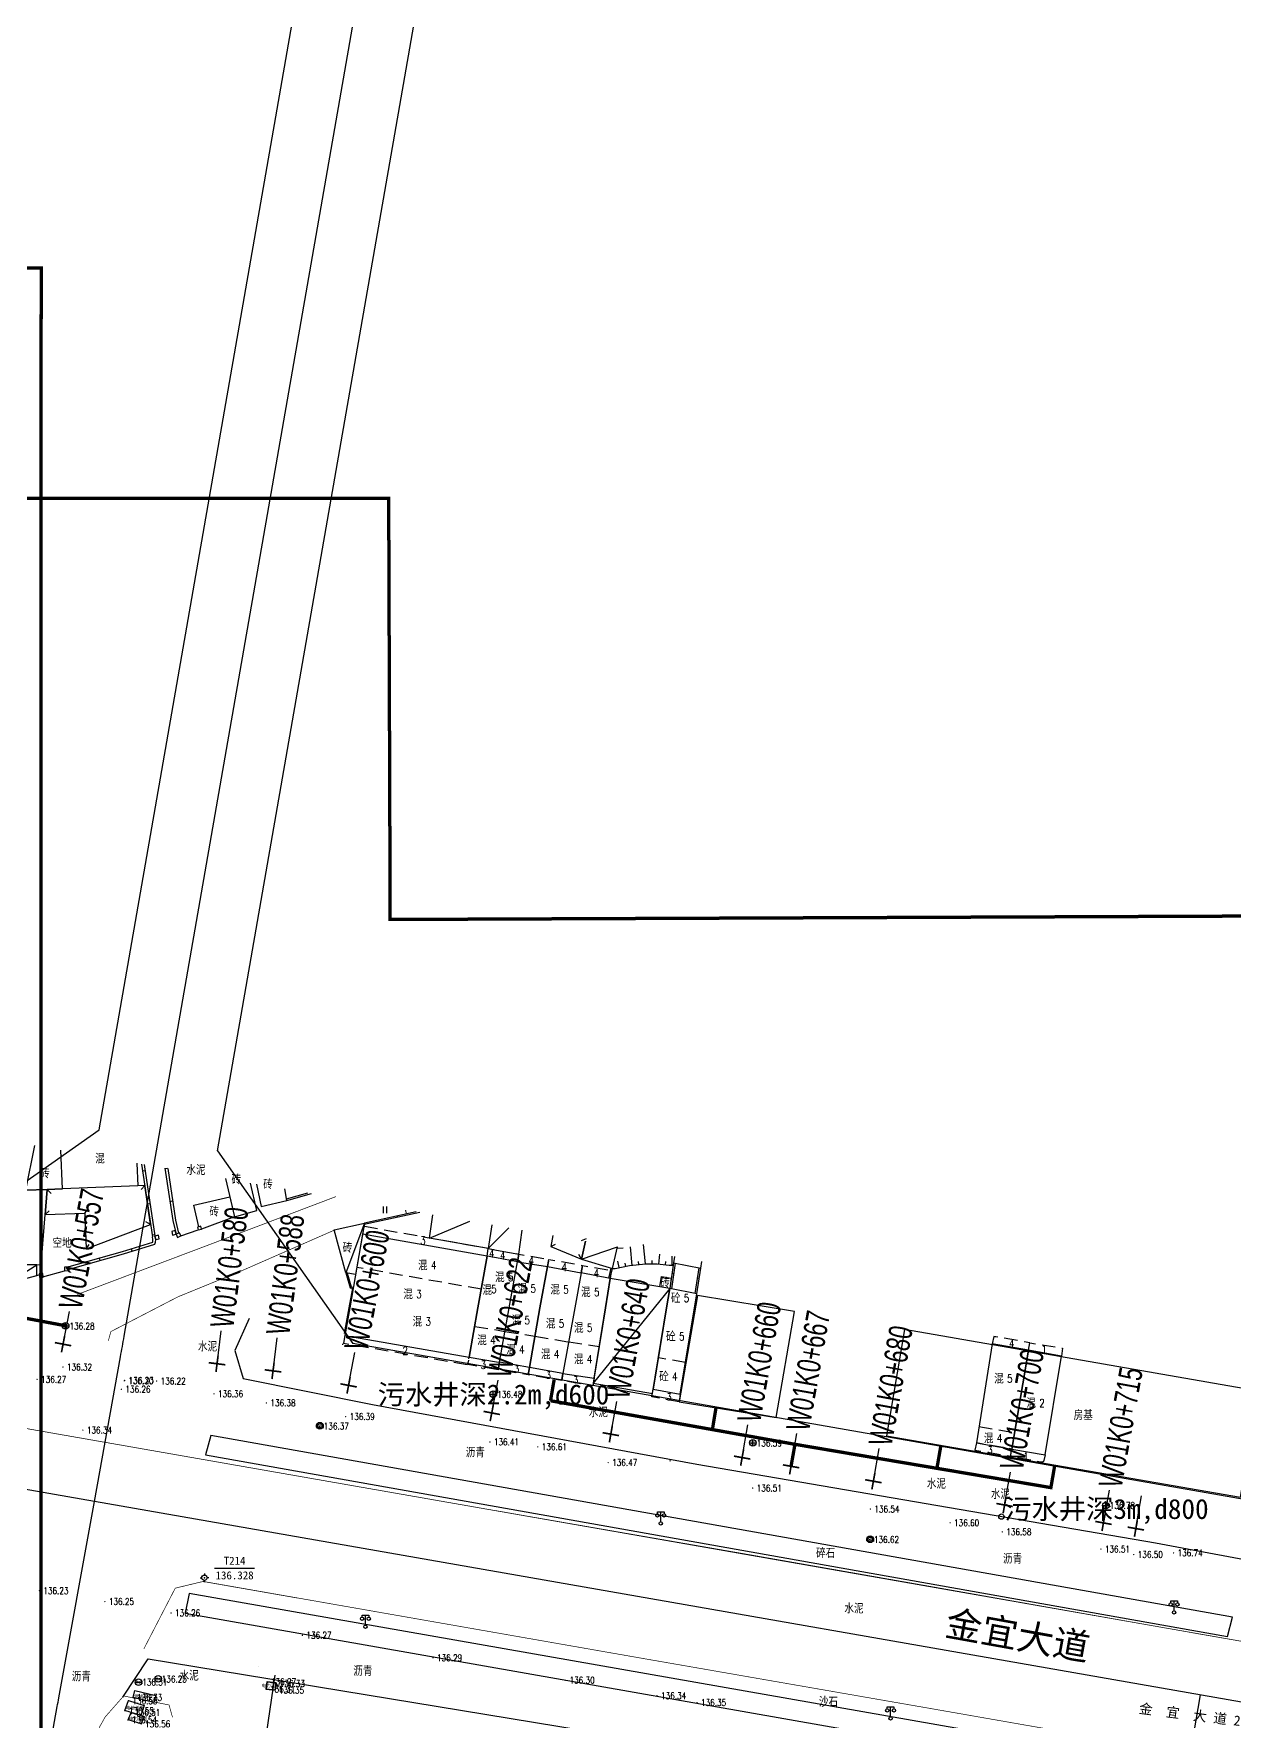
# Model space of a CAD drawing. Extents: x 529262 to 576451, y 2694391 to 2717535.
# Drawn here: x 562545.6 to 562725.6, y 2710940.6 to 2711193.6 of the extents above; entities that cross this region are included whole.
import ezdxf
from ezdxf.enums import TextEntityAlignment as Align
from ezdxf.xclip import XClip

# ---------------------------------------------------------------- set-up
doc = ezdxf.new("R2010")
doc.units = 0
doc.header["$XCLIPFRAME"] = 0
doc.linetypes.add('X1', pattern=[5, 4, -1])
doc.linetypes.add('X5', pattern=[3, 2, -1])
doc.layers.add('ASSIST', color=7, linetype='Continuous', plot=False)
doc.layers.add('现状管道深度（物探资料）', color=2, linetype='Continuous', plot=False)
for name, color, linetype in [('a红线图', 1, 'Continuous'), ('COMPONENT', 8, 'Continuous'), ('DLDW', 8, 'Continuous'), ('DLSS', 4, 'Continuous'), ('DMTZ', 8, 'Continuous'), ('GCD', 8, 'Continuous'), ('GPSCOMMON', 7, 'Continuous'), ('GXYZ', 8, 'Continuous'), ('JMD', 8, 'Continuous'), ('KZD', 8, 'Continuous'), ('PP-COM', 7, 'Continuous'), ('RD-中线', 40, 'Continuous'), ('RD-红线', 7, 'Continuous'), ('RD-路名', 7, 'Continuous'), ('ZBTZ', 8, 'Continuous'), ('ZJ', 7, 'Continuous'), ('桩号标注_W01-', 7, 'Continuous')]:
    doc.layers.add(name, color=color, linetype=linetype)
doc.styles.add('HZ', font='rs.shx', dxfattribs={"width": 0.8, "bigfont": 'hztxt.shx'})
doc.styles.add('JieTuHzTxt', font='smsim.shx', dxfattribs={"width": 0.7, "bigfont": 'smfs.shx'})
doc.styles.get("Standard").update_dxf_attribs({"font": '', "height": 2.5, "bigfont": 'smfs.shx'})
doc.styles.add('宋体', font='', dxfattribs={"width": 0.75})
doc.styles.add('等线体', font='simhei.ttf')
doc.styles.add('黑体', font='simhei.ttf')
doc.styles.get('Standard').set_extended_font_data('FangSong_GB2312')
doc.styles.get('宋体').set_extended_font_data('SimSun')
doc.linetypes.add('10422', pattern='A,0.75,[150,AAA.SHX,S=0.5,R=0,X=0,Y=0.5],1.5,[177,AAA.SHX,S=1,R=0,X=0,Y=0.4],0.75', length=3)
doc.linetypes.add('1161', pattern='A,0,[149,AAA.SHX,S=0.15,R=0,X=0,Y=0],-1.6', length=1.6)
doc.linetypes.add('443', pattern='A,9.4,[169,AAA.SHX,S=1,R=0,X=0,Y=0.15],0.6', length=10)

# ---------------------------------------------------------------- blocks, each defined once
blk = doc.blocks.new('A$C19FD0107')
at = {"layer": 'RD-中线', "color": 8}
for points in [[(-8443.3, 16582.94), (-8439.38, 16604.62, 0.001572), (-8438.83, 16607.71), (-8376.75, 16963.68)], [(-8653.59, 15420.76), (-8495.76, 16292.39, -0.00211), (-8495.3, 16294.88), (-8485.75, 16345.17, 0.002827), (-8485.14, 16348.51), (-8448.87, 16552.15, -0.000671), (-8448.63, 16553.47), (-8443.3, 16582.94)], [(-7408.07, 16401.63), (-7423.96, 16404.55, 0.002243), (-7425.28, 16404.79), (-8443.29, 16582.93)]]:
    blk.add_lwpolyline(points, format="xyb", dxfattribs=at)
blk.add_lwpolyline([(-8443.29, 16582.93), (-8702.79, 16628.34)], dxfattribs=at)
at = {"layer": 'RD-中线', "color": 8, "linetype": 'Continuous', "flags": 128}
blk.add_lwpolyline([(-8277.49, 16553.93), (-8319.85, 16305.85)], dxfattribs=at)
at = {"layer": 'RD-红线', "color": 8, "linetype": 'Continuous', "flags": 128}
for points in [[(-8442.57, 16638.66), (-8390.12, 16939.39)], [(-8424.84, 16635.53), (-8372.95, 16933.07)]]:
    blk.add_lwpolyline(points, dxfattribs=at)
at = {"layer": 'RD-红线', "color": 8}
for points in [[(-8471.5, 16618.33), (-8442.57, 16638.66, 0.41438)], [(-8424.84, 16635.53), (-8404.52, 16606.61, 0.414047)]]:
    blk.add_lwpolyline(points, format="xyb", dxfattribs=at)
blk.add_lwpolyline([(-8002.67, 16536.29), (-8404.52, 16606.61)], dxfattribs=at)
blk = doc.blocks.new('GC200')
at = {"linetype": 'Continuous', "const_width": 0.2, "flags": 128}
blk.add_lwpolyline([(-0.1, 0, 1), (0.1, 0, 1)], format="xyb", close=True, dxfattribs=at)
blk = doc.blocks.new('gc116')
at = {"color": 8}
for p, q in [((-1.3, 0), (-0.8, 0)), ((0, 1.3), (0, 0.8)), ((1.3, 0), (0.8, 0)), ((0, -1.3), (0, -0.8))]:
    blk.add_line(p, q, dxfattribs=at)
blk.add_circle((0, 0), 0.8, dxfattribs=at)
blk.add_point((0, 0), dxfattribs=at)
blk = doc.blocks.new('gc097')
at = {"color": 8}
for p, q in [((-1, 2.9), (-1, 3.5)), ((-1, 3.5), (1, 3.5)), ((0, 0.5), (0, 3.5)), ((1, 3.5), (1, 2.9))]:
    blk.add_line(p, q, dxfattribs=at)
for centre in [(-1, 2.4), (0, 0), (1, 2.4)]:
    blk.add_circle(centre, 0.5, dxfattribs=at)
blk = doc.blocks.new('gc121')
at = {"color": 8}
for p, q in [((-0.5, -1), (-0.5, 1)), ((0.5, -1), (0.5, 1))]:
    blk.add_line(p, q, dxfattribs=at)
blk = doc.blocks.new('gc122')
at = {"color": 8}
blk.add_circle((0, 0), 0.8, dxfattribs=at)
blk = doc.blocks.new('gcbj0102')
for p, q in [((-1, 0), (1, 0)), ((0, -1), (0, 1))]:
    blk.add_line(p, q)
blk.add_circle((0, 0), 1)
blk = doc.blocks.new('gcbj0109')
at = {"linetype": 'Continuous'}
for radius in [1, 0.645]:
    blk.add_circle((0, 0), radius, dxfattribs=at)
blk = doc.blocks.new('gcbj0101')
blk.add_line((-1, 0), (1, 0))
blk.add_circle((0, 0), 1)

msp = doc.modelspace()

# ---------------------------------------------------------------- linework, layer by layer
at = {"const_width": 0.5}
for points in [[(561921.778, 2711219.288), (561769.676, 2711219.489), (561769.882, 2710648.234), (562301.527, 2710648.389), (562301.432, 2710720.66), (562546.62, 2710719.562), (562546.718, 2711158.506), (561922.133, 2711156.158), (561921.778, 2711219.288)], [(562598.829, 2711123.986), (562446.582, 2711123.874), (562446.587, 2710552.781), (562978.372, 2710552.956), (562978.226, 2710625.113), (563223.964, 2710625.037), (563223.849, 2711063.295), (562599.05, 2711060.81), (562598.829, 2711123.986)], [(562588.676, 2711115.145), (562588.676, 2711115.145)]]:
    msp.add_lwpolyline(points, dxfattribs=at)
at = {"layer": 'ASSIST', "linetype": 'Continuous', "elevation": -143.229, "flags": 128}
msp.add_lwpolyline([(562579.364, 2710948.714), (562579.364, 2710948.714)], dxfattribs=at)
msp.add_lwpolyline([(562579.364, 2710948.714), (562579.364, 2710948.714)], dxfattribs=at)
at = {"layer": 'a红线图', "color": 8, "lineweight": 0, "elevation": 137.005}
msp.add_lwpolyline([(562776.02, 2710943.93), (562313.747, 2711024.878)], dxfattribs=at)
msp.add_lwpolyline([(562776.02, 2710943.93), (562313.747, 2711024.878)], dxfattribs=at)
at = {"layer": 'DLSS', "color": 8, "linetype": 'Continuous', "const_width": 0.1, "flags": 128}
for points in [[(562552.104, 2711004.556), (562570.605, 2711011.536), (562590.912, 2711019.246)], [(562556.796, 2710997.657), (562557.169, 2710999.004), (562567.219, 2711004.214), (562576.708, 2711008.091), (562590.852, 2711014.295)]]:
    msp.add_lwpolyline(points, dxfattribs=at)
for points, elevation in [([(562614.998, 2710972.132), (562619.539, 2710971.336)], 136.145), ([(562616.828, 2710971.811), (562619.539, 2710971.336)], 136.145), ([(562619.539, 2710971.336), (562651.829, 2710965.737), (562681.231, 2710960.581), (562720.675, 2710953.603), (562720.675, 2710953.603), (562750.367, 2710948.445), (562771.944, 2710944.641)], 136.521), ([(562619.539, 2710971.336), (562651.829, 2710965.737), (562681.231, 2710960.581), (562720.675, 2710953.603), (562720.675, 2710953.603), (562750.367, 2710948.445), (562771.944, 2710944.641)], 136.521), ([(562571.008, 2710961.522), (562585.233, 2710959.029)], -6.821), ([(562571.019, 2710961.534), (562604.371, 2710955.69), (562614.998, 2710953.829)], 136.408), ([(562614.998, 2710953.829), (562636.733, 2710950.021), (562680.105, 2710942.472), (562700.121, 2710938.97), (562716.716, 2710936.005)], 136.408), ([(562619.094, 2710953.111), (562636.733, 2710950.021), (562680.105, 2710942.472), (562700.121, 2710938.97), (562717.699, 2710935.829)], 136.408)]:
    msp.add_lwpolyline(points, dxfattribs=dict(at, elevation=elevation))
at = {"layer": 'DLSS', "color": 8, "linetype": 'Continuous', "const_width": 0.1}
msp.add_lwpolyline([(562562.109, 2710951.407), (562562.109, 2710951.407), (562566.825, 2710960.526), (562571.019, 2710961.534)], dxfattribs=at)
at = {"layer": 'DLSS', "linetype": 'X1', "const_width": 0.1, "flags": 128}
msp.add_lwpolyline([(562552.14, 2710923.115), (562554.22, 2710935.296), (562554.441, 2710936.953), (562555.504, 2710939.758), (562556.302, 2710941.19), (562559.084, 2710944.358), (562565.894, 2710943.009), (562566.412, 2710941.155)], dxfattribs=at)
at = {"layer": 'DMTZ'}
for p, q in [((562635.357, 2711008.938), (562635.069, 2711011.706)), ((562637.347, 2711009.145), (562637.044, 2711012.055)), ((562639.346, 2711009.128), (562639.484, 2711010.627)), ((562633.388, 2711008.598), (562633.199, 2711009.58)), ((562641.339, 2711008.988), (562641.334, 2711010.305))]:
    msp.add_line(p, q, dxfattribs=at)
at = {"layer": 'DMTZ', "linetype": 'Continuous'}
for p, q in [((562634.37, 2711008.786), (562634.276, 2711009.277)), ((562636.352, 2711009.042), (562636.3, 2711009.539)), ((562638.347, 2711009.149), (562638.346, 2711009.649)), ((562640.341, 2711009.036), (562640.387, 2711009.534))]:
    msp.add_line(p, q, dxfattribs=at)
at = {"layer": 'DMTZ', "linetype": 'Continuous', "flags": 128}
msp.add_lwpolyline([(562632.399, 2711008.475), (562632.807, 2711008.486), (562634.931, 2711008.894), (562637.376, 2711009.148), (562639.104, 2711009.151), (562640.881, 2711008.986), (562641.481, 2711008.988)], dxfattribs=at)
at = {"layer": 'DMTZ', "linetype": '10422'}
for points in [[(562592.907, 2711002.568), (562593.433, 2711005.494)], [(562592.218, 2710998.741), (562592.907, 2711002.568)]]:
    msp.add_lwpolyline(points, dxfattribs=at)
at = {"layer": 'GPSCOMMON', "const_width": 0.5}
for points in [[(562460.196, 2711016.893), (562550.384, 2710999.877)], [(562623.096, 2710988.635), (562623.646, 2710991.84)], [(562623.096, 2710988.635), (562659.753, 2710982.099), (562659.165, 2710978.8)], [(562647.373, 2710984.306), (562647.911, 2710987.579)], [(562659.753, 2710982.099), (562698.129, 2710975.605), (562698.718, 2710978.999)], [(562681.038, 2710978.497), (562681.613, 2710981.785)]]:
    msp.add_lwpolyline(points, dxfattribs=at)
at = {"layer": 'GXYZ', "linetype": 'Continuous', "flags": 128}
for points in [[(562560.512, 2710944.145), (562560.773, 2710945.19), (562563.893, 2710944.434), (562563.632, 2710943.388)], [(562580.583, 2710946.487), (562580.446, 2710945.398), (562581.797, 2710945.243), (562581.934, 2710946.332)], [(562561.651, 2710941.422), (562559.282, 2710942.154), (562559.811, 2710943.666), (562562.181, 2710942.934)], [(562560.2, 2710941.87), (562562.18, 2710941.259), (562561.725, 2710940.153), (562559.744, 2710940.764)]]:
    msp.add_lwpolyline(points, close=True, dxfattribs=at)
at = {"layer": 'JMD', "linetype": 'Continuous'}
for p, q in [((562561.91, 2711023.121), (562562.306, 2711023.181)), ((562565.279, 2711023.477), (562565.674, 2711023.536)), ((562562.241, 2711020.906), (562561.731, 2711020.29)), ((562547.637, 2711020.311), (562548.191, 2711019.734)), ((562562.649, 2711018.176), (562563.045, 2711018.236)), ((562566.022, 2711018.533), (562566.418, 2711018.592)), ((562583.58, 2711018.676), (562583.513, 2711018.917)), ((562547.335, 2711016.547), (562547.912, 2711017.101)), ((562553.245, 2711016.788), (562553.787, 2711017.377)), ((562600.092, 2711016.342), (562600.135, 2711016.147)), ((562604.954, 2711013.015), (562611.002, 2711015.576)), ((562563.118, 2711015.042), (562562.428, 2711015.447)), ((562563.749, 2711013.526), (562563.354, 2711013.467)), ((562595.208, 2711015.274), (562592.395, 2711007.797)), ((562616.84, 2711014.562), (562614.998, 2711012.692)), ((562628.438, 2711012.934), (562627.716, 2711012.591)), ((562553.465, 2711011.395), (562553.906, 2711012.062)), ((562560.368, 2711011.055), (562560.249, 2711011.437)), ((562614.998, 2711012.692), (562613.77, 2711011.446)), ((562623.137, 2711011.746), (562623.836, 2711012.134)), ((562627.724, 2711009.878), (562627.356, 2711010.589)), ((562627.724, 2711009.878), (562633.16, 2711011.731)), ((562541.6, 2711006.227), (562546.07, 2711009.035)), ((562555.565, 2711009.666), (562555.457, 2711010.051)), ((562632.254, 2711007.879), (562632.06, 2711007.926)), ((562592.701, 2711006.725), (562592.893, 2711006.779)), ((562593.491, 2711005.484), (562593.525, 2711005.681)), ((562640.992, 2711005.449), (562638.656, 2711002.568)), ((562641.311, 2711007.756), (562641.558, 2711007.722)), ((562645.399, 2711006.972), (562645.152, 2711007.009)), ((562638.656, 2711002.568), (562629.507, 2710991.285)), ((562689.56, 2710998.288), (562689.807, 2710998.251)), ((562591.84, 2710997.117), (562591.988, 2710997.094)), ((562641.119, 2710979.573), (562640.971, 2710979.598))]:
    msp.add_line(p, q, dxfattribs=at)
at = {"layer": 'JMD', "linetype": 'Continuous', "flags": 128}
for points in [[(562545.728, 2711026.919), (562544.38, 2711020.189), (562547.637, 2711020.311), (562549.897, 2711020.396), (562549.663, 2711026.235)], [(562561.073, 2711024.252), (562561.209, 2711020.864), (562549.897, 2711020.396), (562549.663, 2711026.235)], [(562561.759, 2711024.133), (562563.389, 2711013.231)], [(562562.174, 2711024.061), (562563.777, 2711013.34)], [(562565.272, 2711023.523), (562566.456, 2711015.653), (562566.945, 2711013.623)], [(562565.687, 2711023.45), (562566.849, 2711015.73), (562567.32, 2711013.772)], [(562579.003, 2711021.137), (562579.706, 2711017.767), (562583.58, 2711018.676), (562583.241, 2711020.4)], [(562583.513, 2711018.917), (562586.703, 2711019.798)], [(562583.58, 2711018.676), (562587.279, 2711019.698)], [(562603.493, 2711016.881), (562595.17, 2711015.061)], [(562602.971, 2711016.972), (562595.208, 2711015.274)], [(562614.295, 2711015.004), (562613.77, 2711011.446), (562604.954, 2711013.015), (562605.474, 2711016.537)], [(562550.577, 2711008.68), (562558.924, 2711011.025), (562563.438, 2711012.431), (562563.461, 2711012.51), (562563.485, 2711012.791), (562563.389, 2711013.231)], [(562550.751, 2711008.313), (562559.038, 2711010.641), (562563.763, 2711012.113), (562563.857, 2711012.437), (562563.889, 2711012.818), (562563.775, 2711013.339)], [(562614.295, 2711015.004), (562613.77, 2711011.446), (562614.998, 2711011.227)], [(562614.998, 2711011.227), (562618.359, 2711010.629), (562618.848, 2711014.213)], [(562623.426, 2711013.417), (562623.137, 2711011.746), (562627.724, 2711009.878), (562628.351, 2711012.561)], [(562628.351, 2711012.561), (562627.724, 2711009.878), (562632.399, 2711008.475), (562633.158, 2711011.726)], [(562631.84, 2711007.022), (562632.207, 2711008.533)], [(562632.037, 2711006.985), (562632.399, 2711008.475)], [(562641.524, 2711009.294), (562640.992, 2711005.449)], [(562641.77, 2711009.247), (562641.237, 2711005.401)], [(562641.665, 2711010.248), (562641.524, 2711009.294), (562645.631, 2711008.513), (562645.79, 2711009.531)], [(562644.806, 2711004.708), (562645.385, 2711008.56)], [(562645.052, 2711004.66), (562645.631, 2711008.513)], [(562541.6, 2711006.227), (562546.434, 2711007.525)], [(562592.395, 2711007.797), (562593.032, 2711005.564), (562593.491, 2711005.484)], [(562592.614, 2711007.759), (562593.19, 2711005.739), (562593.525, 2711005.681)], [(562644.705, 2711002.568), (562645.052, 2711004.66), (562640.992, 2711005.449), (562640.512, 2711002.568)], [(562640.512, 2711002.568), (562638.476, 2710990.344), (562642.559, 2710989.634), (562644.705, 2711002.568)]]:
    msp.add_lwpolyline(points, dxfattribs=at)
for points in [[(562547.335, 2711016.547), (562553.245, 2711016.788), (562553.465, 2711011.395), (562563.118, 2711015.042), (562562.241, 2711020.906), (562561.209, 2711020.864), (562549.897, 2711020.396), (562547.637, 2711020.311)], [(562542.167, 2711009.135), (562546.733, 2711009.018), (562547.637, 2711020.311), (562544.38, 2711020.189)], [(562563.775, 2711013.339), (562563.889, 2711012.818), (562564.393, 2711012.916), (562564.287, 2711013.441)], [(562566.288, 2711013.999), (562566.425, 2711013.476), (562566.945, 2711013.623), (562566.808, 2711014.146)], [(562570.17, 2711014.656), (562570.284, 2711014.242), (562570.78, 2711014.376), (562570.666, 2711014.79)], [(562590.633, 2711014.274), (562595.208, 2711015.274), (562593.852, 2711007.542), (562592.395, 2711007.797)], [(562541.6, 2711006.227), (562546.054, 2711007.423), (562546.07, 2711009.035), (562542.167, 2711009.135)], [(562546.421, 2711007.672), (562546.47, 2711007.12), (562547.022, 2711007.169), (562546.973, 2711007.721)], [(562645.116, 2711004.411), (562642.382, 2710988.487), (562656.931, 2710986.099), (562659.665, 2711002.023)], [(562676.192, 2710999.31), (562673.458, 2710983.386), (562726.553, 2710974.164), (562729.287, 2710990.088)], [(562581.797, 2710945.243), (562580.446, 2710945.398), (562580.583, 2710946.487), (562581.934, 2710946.332)]]:
    msp.add_lwpolyline(points, close=True, dxfattribs=at)
at = {"layer": 'JMD', "linetype": 'Continuous'}
msp.add_lwpolyline([(562574.361, 2711021.943), (562575.722, 2711016.201), (562579.067, 2711017.163), (562578.131, 2711021.288)], dxfattribs=at)
at = {"layer": 'JMD', "linetype": 'Continuous', "flags": 128}
for points, elevation in [([(562570.383, 2711014.714), (562569.613, 2711017.972), (562575.005, 2711019.224), (562575.722, 2711016.201), (562570.78, 2711014.376), (562570.666, 2711014.79)], -859.382), ([(562566.945, 2711013.623), (562567.137, 2711013.139), (562567.662, 2711013.347), (562567.47, 2711013.831)], -860.767), ([(562550.196, 2711008.646), (562550.201, 2711008.124), (562550.753, 2711008.173), (562550.748, 2711008.695)], -860.41), ([(562639.503, 2711005.704), (562639.724, 2711007.289), (562641.212, 2711007.039), (562640.992, 2711005.449)], -861.619), ([(562686.951, 2710982.307), (562692.295, 2710981.391), (562694.777, 2710996.218), (562689.333, 2710997.15)], -524.983), ([(562692.295, 2710981.391), (562697.256, 2710980.529), (562699.741, 2710995.332), (562694.777, 2710996.218)], -524.983)]:
    msp.add_lwpolyline(points, close=True, dxfattribs=dict(at, elevation=elevation))
at = {"layer": 'JMD', "linetype": '443', "const_width": 0.15, "flags": 128}
msp.add_lwpolyline([(562601.355, 2711017.253), (562601.492, 2711016.648)], dxfattribs=at)
at = {"layer": 'JMD', "linetype": 'Continuous', "flags": 128}
for points, elevation in [([(562612.213, 2711002.568), (562613.573, 2711010.322), (562594.914, 2711013.601), (562592.979, 2711002.568)], 136.731), ([(562614.998, 2711010.055), (562613.573, 2711010.322), (562612.213, 2711002.568)], 136.743), ([(562616.907, 2711002.568), (562618.149, 2711009.463), (562614.998, 2711010.055)], 136.743), ([(562616.907, 2711002.568), (562618.149, 2711009.463), (562622.621, 2711008.763), (562621.519, 2711002.568)], -747.501), ([(562621.519, 2711002.568), (562622.621, 2711008.763), (562627.682, 2711007.792), (562626.74, 2711002.568)], -747.866), ([(562631.325, 2711002.568), (562632.037, 2711006.985), (562627.682, 2711007.792), (562626.74, 2711002.568)], -527.353), ([(562640.512, 2711002.568), (562640.992, 2711005.449), (562632.037, 2711006.985), (562631.325, 2711002.568)], -861.619), ([(562592.979, 2711002.568), (562592.253, 2710998.428), (562610.912, 2710995.149), (562612.213, 2711002.568)], 136.731), ([(562612.213, 2711002.568), (562610.912, 2710995.149), (562614.998, 2710994.48)], 136.743), ([(562614.998, 2710994.48), (562615.436, 2710994.408), (562616.907, 2711002.568)], 136.743), ([(562621.519, 2711002.568), (562619.932, 2710993.643), (562615.436, 2710994.408), (562616.907, 2711002.568)], -747.501), ([(562626.74, 2711002.568), (562624.968, 2710992.737), (562619.932, 2710993.643), (562621.519, 2711002.568)], -747.866), ([(562626.74, 2711002.568), (562624.968, 2710992.737), (562629.622, 2710992), (562631.325, 2711002.568)], -527.353), ([(562631.325, 2711002.568), (562629.507, 2710991.285), (562638.374, 2710989.729), (562640.512, 2711002.568)], -861.619)]:
    msp.add_lwpolyline(points, dxfattribs=dict(at, elevation=elevation))
at = {"layer": 'JMD', "linetype": 'X5', "flags": 128}
for points, elevation in [([(562613.573, 2711010.322), (562613.77, 2711011.446), (562595.137, 2711014.763), (562594.914, 2711013.601)], 136.731), ([(562613.573, 2711010.322), (562613.77, 2711011.446), (562614.998, 2711011.227)], 136.731), ([(562614.998, 2711011.227), (562618.359, 2711010.629), (562618.149, 2711009.463)], 136.731), ([(562618.149, 2711009.463), (562618.359, 2711010.629), (562622.849, 2711009.829), (562622.621, 2711008.763)], 136.731), ([(562612.725, 2711005.353), (562594.066, 2711008.632)], 146.222), ([(562622.621, 2711008.763), (562622.849, 2711009.829), (562627.887, 2711008.932), (562627.682, 2711007.792)], 136.731), ([(562627.682, 2711007.792), (562627.887, 2711008.932), (562632.225, 2711008.16), (562632.037, 2711006.985)], 136.731), ([(562592.253, 2710998.428), (562592.041, 2710997.266), (562610.715, 2710994.06), (562610.912, 2710995.149)], 136.731), ([(562611.724, 2710999.781), (562614.998, 2710999.245)], -844.995), ([(562614.998, 2710999.245), (562616.27, 2710999.037)], -844.995), ([(562616.27, 2710999.037), (562620.76, 2710998.3)], -844.995), ([(562620.76, 2710998.3), (562625.821, 2710997.469)], -844.995), ([(562694.777, 2710996.218), (562694.963, 2710997.328), (562689.56, 2710998.288), (562689.333, 2710997.15)], -524.983), ([(562625.821, 2710997.469), (562630.387, 2710996.746)], -847.118), ([(562694.777, 2710996.218), (562694.963, 2710997.328), (562699.88, 2710996.523), (562699.741, 2710995.332)], -524.983), ([(562614.998, 2710993.325), (562610.715, 2710994.06), (562610.912, 2710995.149)], -526.989), ([(562615.436, 2710994.408), (562615.234, 2710993.285), (562614.998, 2710993.325)], -526.989), ([(562619.932, 2710993.643), (562619.728, 2710992.513), (562615.234, 2710993.285), (562615.436, 2710994.408)], -526.989), ([(562624.968, 2710992.737), (562624.772, 2710991.647), (562619.728, 2710992.513), (562619.932, 2710993.643)], -527.353), ([(562629.622, 2710992), (562629.436, 2710990.847), (562624.772, 2710991.647), (562624.968, 2710992.737)], -529.121), ([(562643.348, 2710994.362), (562639.312, 2710995.075)], -847.265), ([(562687.343, 2710984.754), (562692.704, 2710983.836)], -846.584)]:
    msp.add_lwpolyline(points, dxfattribs=dict(at, elevation=elevation))
at = {"layer": 'JMD', "linetype": 'X5'}
msp.add_lwpolyline([(562642.559, 2710989.634), (562642.382, 2710988.487), (562638.285, 2710989.199), (562638.476, 2710990.344)], dxfattribs=at)
at = {"layer": 'JMD', "linetype": 'X5', "elevation": -524.983, "flags": 128}
msp.add_lwpolyline([(562686.951, 2710982.307), (562686.733, 2710981.243), (562692.078, 2710980.327), (562692.295, 2710981.391)], close=True, dxfattribs=at)
msp.add_lwpolyline([(562697.256, 2710980.529), (562697.063, 2710979.651, -0.4605166), (562696.638, 2710979.423), (562692.45, 2710980.192, -0.304696), (562692.112, 2710980.495), (562692.295, 2710981.391)], format="xyb", dxfattribs=at)
at = {"layer": 'KZD', "linetype": 'Continuous'}
msp.add_line((562572.724, 2710963.539), (562578.724, 2710963.539), dxfattribs=at)
at = {"layer": 'ZBTZ', "linetype": '1161', "flags": 128}
for points in [[(562567.662, 2711013.347), (562570.284, 2711014.242)], [(562633.106, 2711011.501), (562634.007, 2711011.579)], [(562546.975, 2711007.206), (562550.201, 2711008.124)], [(562577.913, 2711000.977), (562575.779, 2710996.151), (562576.996, 2710991.978), (562596.381, 2710988.073), (562645.052, 2710979.124), (562713.817, 2710967.334), (562770.632, 2710956.685)], [(562558.948, 2710944.191), (562562.746, 2710949.938), (562765.621, 2710916.567)]]:
    msp.add_lwpolyline(points, dxfattribs=at)
for points in [[(562725.364, 2710956.196), (562572.141, 2710983.426), (562571.341, 2710980.53), (562724.604, 2710953.286)], [(562709.755, 2710934.959), (562568.897, 2710959.701), (562568.333, 2710956.751), (562568.333, 2710956.751), (562709.236, 2710932.004)]]:
    msp.add_lwpolyline(points, close=True, dxfattribs=at)
at = {"layer": 'ZBTZ', "linetype": '1161', "elevation": -7.038, "flags": 128}
msp.add_lwpolyline([(562581.74, 2710947.471), (562580.466, 2710938.612)], dxfattribs=at)
at = {"layer": '桩号标注_W01-'}
for p, q in [((562549.997, 2710997.117), (562550.941, 2711002.027)), ((562573.09, 2710994.181), (562573.721, 2710999.141)), ((562581.486, 2710993.113), (562582.117, 2710998.073)), ((562592.815, 2710990.934), (562593.759, 2710995.844)), ((562614.286, 2710986.803), (562615.23, 2710991.713)), ((562632.139, 2710983.62), (562633.017, 2710988.542)), ((562651.829, 2710980.109), (562652.706, 2710985.031)), ((562659.165, 2710978.8), (562660.043, 2710983.723)), ((562671.512, 2710976.563), (562672.403, 2710981.483)), ((562691.191, 2710972.997), (562692.083, 2710977.917)), ((562706.013, 2710970.312), (562706.905, 2710975.232)), ((562710.876, 2710969.462), (562711.737, 2710974.388))]:
    msp.add_line(p, q, dxfattribs=at)
at = {"layer": '桩号标注_W01-', "const_width": 0.25}
for points in [[(562550.233, 2710998.344), (562549.762, 2710995.889)], [(562551.225, 2710996.881), (562548.77, 2710997.353)], [(562573.248, 2710995.421), (562572.932, 2710992.941)], [(562574.33, 2710994.023), (562571.85, 2710994.339)], [(562582.726, 2710992.956), (562580.246, 2710993.271)], [(562581.644, 2710994.353), (562581.329, 2710991.873)], [(562594.042, 2710990.698), (562591.587, 2710991.17)], [(562593.051, 2710992.161), (562592.578, 2710989.706)], [(562614.522, 2710988.031), (562614.049, 2710985.576)], [(562615.513, 2710986.567), (562613.058, 2710987.039)], [(562633.37, 2710983.4), (562630.909, 2710983.839)], [(562632.359, 2710984.85), (562631.92, 2710982.389)], [(562653.059, 2710979.889), (562650.598, 2710980.328)], [(562652.048, 2710981.339), (562651.609, 2710978.878)], [(562659.384, 2710980.031), (562658.945, 2710977.57)], [(562660.395, 2710978.581), (562657.934, 2710979.02)], [(562671.735, 2710977.793), (562671.289, 2710975.333)], [(562672.742, 2710976.34), (562670.282, 2710976.786)], [(562692.421, 2710972.774), (562689.961, 2710973.22)], [(562691.414, 2710974.227), (562690.969, 2710971.767)], [(562707.243, 2710970.089), (562704.783, 2710970.535)], [(562706.236, 2710971.542), (562705.79, 2710969.082)], [(562711.092, 2710970.694), (562710.661, 2710968.231)], [(562712.108, 2710969.247), (562709.645, 2710969.677)]]:
    msp.add_lwpolyline(points, dxfattribs=at)

# ---------------------------------------------------------------- block references
at = {"layer": 'COMPONENT', "linetype": 'Continuous', "xscale": 0.5, "yscale": 0.5}
for name, p in [('gcbj0102', (562550.384, 2710999.854)), ('gcbj0102', (562614.517, 2710989.604)), ('gcbj0109', (562588.509, 2710984.888)), ('gcbj0102', (562653.435, 2710982.308)), ('gcbj0102', (562706.385, 2710972.936)), ('gcbj0109', (562671.016, 2710967.856)), ('gcbj0101', (562564.265, 2710946.913)), ('gcbj0101', (562561.325, 2710946.435))]:
    msp.add_blockref(name, p, dxfattribs=at)
at = {"layer": 'DLDW', "color": 252, "linetype": 'Continuous', "xscale": 0.5, "yscale": 0.5, "zscale": 0.5}
for p in [(562639.623, 2710970.244), (562639.623, 2710970.244), (562716.592, 2710956.877), (562716.592, 2710956.877), (562716.592, 2710956.877), (562716.592, 2710956.877), (562595.328, 2710954.735), (562674.087, 2710940.987), (562674.087, 2710940.987)]:
    msp.add_blockref('gc097', p, dxfattribs=at)
at = {"layer": 'GCD', "linetype": 'Continuous'}
ref = msp.add_blockref('GC200', (562550.365, 2710999.831, 136.284), dxfattribs=dict(at, xscale=0.5, yscale=0.5, zscale=0.5))
ref.add_attrib('height', '136.28', dxfattribs={"linetype": 'Continuous', "height": 1, "style": 'HZ', "width": 0.8}).set_placement((562550.965, 2710999.831, 136.284), align=Align.MIDDLE_LEFT)
ref = msp.add_blockref('GC200', (562549.984, 2710993.686, 136.32), dxfattribs=dict(at, xscale=0.5, yscale=0.5, zscale=0.5))
ref.add_attrib('height', '136.32', dxfattribs={"linetype": 'Continuous', "height": 1, "style": 'HZ', "width": 0.8}).set_placement((562550.584, 2710993.686, 136.32), align=Align.MIDDLE_LEFT)
ref = msp.add_blockref('GC200', (562546.112, 2710991.831, 136.272), dxfattribs=dict(at, xscale=0.5, yscale=0.5, zscale=0.5))
ref.add_attrib('height', '136.27', dxfattribs={"linetype": 'Continuous', "height": 1, "style": 'HZ', "width": 0.8}).set_placement((562546.712, 2710991.831, 136.272), align=Align.MIDDLE_LEFT)
ref = msp.add_blockref('GC200', (562558.748, 2710990.349, 136.262), dxfattribs=dict(at, xscale=0.5, yscale=0.5, zscale=0.5))
ref.add_attrib('height', '136.26', dxfattribs={"linetype": 'Continuous', "height": 1, "style": 'HZ', "width": 0.8}).set_placement((562559.348, 2710990.349, 136.262), align=Align.MIDDLE_LEFT)
ref = msp.add_blockref('GC200', (562559.187, 2710991.627, 136.302), dxfattribs=dict(at, xscale=0.5, yscale=0.5, zscale=0.5))
ref.add_attrib('height', '136.30', dxfattribs={"linetype": 'Continuous', "height": 1, "style": 'HZ', "width": 0.8}).set_placement((562559.787, 2710991.627, 136.302), align=Align.MIDDLE_LEFT)
ref = msp.add_blockref('GC200', (562559.245, 2710991.691, 136.231), dxfattribs=dict(at, xscale=0.5, yscale=0.5, zscale=0.5))
ref.add_attrib('height', '136.23', dxfattribs={"linetype": 'Continuous', "height": 1, "style": 'HZ', "width": 0.8}).set_placement((562559.845, 2710991.691, 136.231), align=Align.MIDDLE_LEFT)
ref = msp.add_blockref('GC200', (562564.028, 2710991.585, 136.217), dxfattribs=dict(at, xscale=0.5, yscale=0.5, zscale=0.5))
ref.add_attrib('height', '136.22', dxfattribs={"linetype": 'Continuous', "height": 1, "style": 'HZ', "width": 0.8}).set_placement((562564.628, 2710991.585, 136.217), align=Align.MIDDLE_LEFT)
ref = msp.add_blockref('GC200', (562572.631, 2710989.67, 136.36), dxfattribs=dict(at, xscale=0.5, yscale=0.5, zscale=0.5))
ref.add_attrib('height', '136.36', dxfattribs={"linetype": 'Continuous', "height": 1, "style": 'HZ', "width": 0.8}).set_placement((562573.231, 2710989.67, 136.36), align=Align.MIDDLE_LEFT)
ref = msp.add_blockref('GC200', (562580.497, 2710988.306, 136.38), dxfattribs=dict(at, xscale=0.5, yscale=0.5, zscale=0.5))
ref.add_attrib('height', '136.38', dxfattribs={"linetype": 'Continuous', "height": 1, "style": 'HZ', "width": 0.8}).set_placement((562581.097, 2710988.306, 136.38), align=Align.MIDDLE_LEFT)
ref = msp.add_blockref('GC200', (562614.499, 2710989.581, 136.48), dxfattribs=dict(at, xscale=0.5, yscale=0.5, zscale=0.5))
ref.add_attrib('height', '136.48', dxfattribs={"linetype": 'Continuous', "height": 1, "style": 'HZ', "width": 0.8}).set_placement((562615.099, 2710989.581, 136.48), align=Align.MIDDLE_LEFT)
ref = msp.add_blockref('GC200', (562588.494, 2710984.802, 136.369), dxfattribs=dict(at, xscale=0.5, yscale=0.5, zscale=0.5))
ref.add_attrib('height', '136.37', dxfattribs={"linetype": 'Continuous', "height": 1, "style": 'HZ', "width": 0.8}).set_placement((562589.094, 2710984.802, 136.369), align=Align.MIDDLE_LEFT)
ref = msp.add_blockref('GC200', (562592.374, 2710986.248, 136.39), dxfattribs=dict(at, xscale=0.5, yscale=0.5, zscale=0.5))
ref.add_attrib('height', '136.39', dxfattribs={"linetype": 'Continuous', "height": 1, "style": 'HZ', "width": 0.8}).set_placement((562592.974, 2710986.248, 136.39), align=Align.MIDDLE_LEFT)
ref = msp.add_blockref('GC200', (562552.967, 2710984.23, 136.339), dxfattribs=dict(at, xscale=0.5, yscale=0.5, zscale=0.5))
ref.add_attrib('height', '136.34', dxfattribs={"linetype": 'Continuous', "height": 1, "style": 'HZ', "width": 0.8}).set_placement((562553.567, 2710984.23, 136.339), align=Align.MIDDLE_LEFT)
ref = msp.add_blockref('GC200', (562614.004, 2710982.448, 136.414), dxfattribs=dict(at, xscale=0.5, yscale=0.5, zscale=0.5))
ref.add_attrib('height', '136.41', dxfattribs={"linetype": 'Continuous', "height": 1, "style": 'HZ', "width": 0.8}).set_placement((562614.604, 2710982.448, 136.414), align=Align.MIDDLE_LEFT)
ref = msp.add_blockref('GC200', (562653.415, 2710982.283, 136.585), dxfattribs=dict(at, xscale=0.5, yscale=0.5, zscale=0.5))
ref.add_attrib('height', '136.59', dxfattribs={"linetype": 'Continuous', "height": 1, "style": 'HZ', "width": 0.8}).set_placement((562654.015, 2710982.283, 136.585), align=Align.MIDDLE_LEFT)
ref = msp.add_blockref('GC200', (562621.188, 2710981.717, 136.607), dxfattribs=dict(at, xscale=0.5, yscale=0.5, zscale=0.5))
ref.add_attrib('height', '136.61', dxfattribs={"linetype": 'Continuous', "height": 1, "style": 'HZ', "width": 0.8}).set_placement((562621.788, 2710981.717, 136.607), align=Align.MIDDLE_LEFT)
ref = msp.add_blockref('GC200', (562631.741, 2710979.36, 136.47), dxfattribs=dict(at, xscale=0.5, yscale=0.5, zscale=0.5))
ref.add_attrib('height', '136.47', dxfattribs={"linetype": 'Continuous', "height": 1, "style": 'HZ', "width": 0.8}).set_placement((562632.341, 2710979.36, 136.47), align=Align.MIDDLE_LEFT)
ref = msp.add_blockref('GC200', (562653.412, 2710975.531, 136.51), dxfattribs=dict(at, xscale=0.5, yscale=0.5, zscale=0.5))
ref.add_attrib('height', '136.51', dxfattribs={"linetype": 'Continuous', "height": 1, "style": 'HZ', "width": 0.8}).set_placement((562654.012, 2710975.531, 136.51), align=Align.MIDDLE_LEFT)
ref = msp.add_blockref('GC200', (562671.06, 2710972.392, 136.54), dxfattribs=dict(at, xscale=0.5, yscale=0.5, zscale=0.5))
ref.add_attrib('height', '136.54', dxfattribs={"linetype": 'Continuous', "height": 1, "style": 'HZ', "width": 0.8}).set_placement((562671.66, 2710972.392, 136.54), align=Align.MIDDLE_LEFT)
ref = msp.add_blockref('GC200', (562706.364, 2710972.928, 136.78), dxfattribs=dict(at, xscale=0.5, yscale=0.5, zscale=0.5))
ref.add_attrib('height', '136.78', dxfattribs={"linetype": 'Continuous', "height": 1, "style": 'HZ', "width": 0.8}).set_placement((562706.964, 2710972.928, 136.78), align=Align.MIDDLE_LEFT)
ref = msp.add_blockref('GC200', (562683.015, 2710970.325, 136.604), dxfattribs=dict(at, xscale=0.5, yscale=0.5, zscale=0.5))
ref.add_attrib('height', '136.60', dxfattribs={"linetype": 'Continuous', "height": 1, "style": 'HZ', "width": 0.8}).set_placement((562683.615, 2710970.325, 136.604), align=Align.MIDDLE_LEFT)
ref = msp.add_blockref('GC200', (562670.994, 2710967.806, 136.617), dxfattribs=dict(at, xscale=0.5, yscale=0.5, zscale=0.5))
ref.add_attrib('height', '136.62', dxfattribs={"linetype": 'Continuous', "height": 1, "style": 'HZ', "width": 0.8}).set_placement((562671.594, 2710967.806, 136.617), align=Align.MIDDLE_LEFT)
ref = msp.add_blockref('GC200', (562690.841, 2710968.968, 136.58), dxfattribs=dict(at, xscale=0.5, yscale=0.5, zscale=0.5))
ref.add_attrib('height', '136.58', dxfattribs={"linetype": 'Continuous', "height": 1, "style": 'HZ', "width": 0.8}).set_placement((562691.441, 2710968.968, 136.58), align=Align.MIDDLE_LEFT)
ref = msp.add_blockref('GC200', (562705.623, 2710966.385, 136.51), dxfattribs=dict(at, xscale=0.5, yscale=0.5, zscale=0.5))
ref.add_attrib('height', '136.51', dxfattribs={"linetype": 'Continuous', "height": 1, "style": 'HZ', "width": 0.8}).set_placement((562706.223, 2710966.385, 136.51), align=Align.MIDDLE_LEFT)
ref = msp.add_blockref('GC200', (562710.557, 2710965.566, 136.5), dxfattribs=dict(at, xscale=0.5, yscale=0.5, zscale=0.5))
ref.add_attrib('height', '136.50', dxfattribs={"linetype": 'Continuous', "height": 1, "style": 'HZ', "width": 0.8}).set_placement((562711.157, 2710965.566, 136.5), align=Align.MIDDLE_LEFT)
ref = msp.add_blockref('GC200', (562716.522, 2710965.808, 136.738), dxfattribs=dict(at, xscale=0.5, yscale=0.5, zscale=0.5))
ref.add_attrib('height', '136.74', dxfattribs={"linetype": 'Continuous', "height": 1, "style": 'HZ', "width": 0.8}).set_placement((562717.122, 2710965.808, 136.738), align=Align.MIDDLE_LEFT)
ref = msp.add_blockref('GC200', (562546.439, 2710960.147, 136.23), dxfattribs=dict(at, xscale=0.5, yscale=0.5, zscale=0.5))
ref.add_attrib('height', '136.23', dxfattribs={"linetype": 'Continuous', "height": 1, "style": 'HZ', "width": 0.8}).set_placement((562547.039, 2710960.147, 136.23), align=Align.MIDDLE_LEFT)
ref = msp.add_blockref('GC200', (562556.268, 2710958.521, 136.25), dxfattribs=dict(at, xscale=0.5, yscale=0.5, zscale=0.5))
ref.add_attrib('height', '136.25', dxfattribs={"linetype": 'Continuous', "height": 1, "style": 'HZ', "width": 0.8}).set_placement((562556.868, 2710958.521, 136.25), align=Align.MIDDLE_LEFT)
ref = msp.add_blockref('GC200', (562566.197, 2710956.801, 136.26), dxfattribs=dict(at, xscale=0.5, yscale=0.5, zscale=0.5))
ref.add_attrib('height', '136.26', dxfattribs={"linetype": 'Continuous', "height": 1, "style": 'HZ', "width": 0.8}).set_placement((562566.797, 2710956.801, 136.26), align=Align.MIDDLE_LEFT)
ref = msp.add_blockref('GC200', (562585.9, 2710953.451, 136.267), dxfattribs=dict(at, xscale=0.5, yscale=0.5, zscale=0.5))
ref.add_attrib('height', '136.27', dxfattribs={"linetype": 'Continuous', "height": 1, "style": 'HZ', "width": 0.8}).set_placement((562586.5, 2710953.451, 136.267), align=Align.MIDDLE_LEFT)
ref = msp.add_blockref('GC200', (562605.48, 2710950.084, 136.29), dxfattribs=dict(at, xscale=0.5, yscale=0.5, zscale=0.5))
ref.add_attrib('height', '136.29', dxfattribs={"linetype": 'Continuous', "height": 1, "style": 'HZ', "width": 0.8}).set_placement((562606.08, 2710950.084, 136.29), align=Align.MIDDLE_LEFT)
ref = msp.add_blockref('GC200', (562564.2, 2710946.883, 136.249), dxfattribs=dict(at, xscale=0.5, yscale=0.5, zscale=0.5))
ref.add_attrib('height', '136.25', dxfattribs={"linetype": 'Continuous', "height": 1, "style": 'HZ', "width": 0.8}).set_placement((562564.8, 2710946.883, 136.249), align=Align.MIDDLE_LEFT)
ref = msp.add_blockref('GC200', (562625.345, 2710946.716, 136.3), dxfattribs=dict(at, xscale=0.5, yscale=0.5, zscale=0.5))
ref.add_attrib('height', '136.30', dxfattribs={"linetype": 'Continuous', "height": 1, "style": 'HZ', "width": 0.8}).set_placement((562625.945, 2710946.716, 136.3), align=Align.MIDDLE_LEFT)
ref = msp.add_blockref('GC200', (562560.496, 2710944.12, 136.328), dxfattribs=dict(at, xscale=0.5, yscale=0.5, zscale=0.5))
ref.add_attrib('height', '136.33', dxfattribs={"linetype": 'Continuous', "height": 1, "style": 'HZ', "width": 0.8}).set_placement((562561.096, 2710944.12, 136.328), align=Align.MIDDLE_LEFT)
ref = msp.add_blockref('GC200', (562561.272, 2710946.423, 136.308), dxfattribs=dict(at, xscale=0.5, yscale=0.5, zscale=0.5))
ref.add_attrib('height', '136.31', dxfattribs={"linetype": 'Continuous', "height": 1, "style": 'HZ', "width": 0.8}).set_placement((562561.872, 2710946.423, 136.308), align=Align.MIDDLE_LEFT)
ref = msp.add_blockref('GC200', (562580.43, 2710945.38, 136.311), dxfattribs=dict(at, xscale=0.5, yscale=0.5, zscale=0.5))
ref.add_attrib('height', '136.31', dxfattribs={"linetype": 'Continuous', "height": 1, "style": 'HZ', "width": 0.8}).set_placement((562581.03, 2710945.38, 136.311), align=Align.MIDDLE_LEFT)
ref = msp.add_blockref('GC200', (562580.567, 2710946.469, 136.267), dxfattribs=dict(at, xscale=0.5, yscale=0.5, zscale=0.5))
ref.add_attrib('height', '136.27', dxfattribs={"linetype": 'Continuous', "height": 1, "style": 'HZ', "width": 0.8}).set_placement((562581.167, 2710946.469, 136.267), align=Align.MIDDLE_LEFT)
ref = msp.add_blockref('GC200', (562581.781, 2710945.225, 136.352), dxfattribs=dict(at, xscale=0.5, yscale=0.5, zscale=0.5))
ref.add_attrib('height', '136.35', dxfattribs={"linetype": 'Continuous', "height": 1, "style": 'HZ', "width": 0.8}).set_placement((562582.381, 2710945.225, 136.352), align=Align.MIDDLE_LEFT)
ref = msp.add_blockref('GC200', (562581.896, 2710946.209, 136.329), dxfattribs=dict(at, xscale=0.5, yscale=0.5, zscale=0.5))
ref.add_attrib('height', '136.33', dxfattribs={"linetype": 'Continuous', "height": 1, "style": 'HZ', "width": 0.8}).set_placement((562582.496, 2710946.209, 136.329), align=Align.MIDDLE_LEFT)
ref = msp.add_blockref('GC200', (562639.075, 2710944.4, 136.34), dxfattribs=dict(at, xscale=0.5, yscale=0.5, zscale=0.5))
ref.add_attrib('height', '136.34', dxfattribs={"linetype": 'Continuous', "height": 1, "style": 'HZ', "width": 0.8}).set_placement((562639.675, 2710944.4, 136.34), align=Align.MIDDLE_LEFT)
ref = msp.add_blockref('GC200', (562559.263, 2710942.132, 136.545), dxfattribs=dict(at, xscale=0.5, yscale=0.5, zscale=0.5))
ref.add_attrib('height', '136.55', dxfattribs={"linetype": 'Continuous', "height": 1, "style": 'HZ', "width": 0.8}).set_placement((562559.863, 2710942.132, 136.545), align=Align.MIDDLE_LEFT)
ref = msp.add_blockref('GC200', (562559.799, 2710943.646, 136.547), dxfattribs=dict(at, xscale=0.5, yscale=0.5, zscale=0.5))
ref.add_attrib('height', '136.55', dxfattribs={"linetype": 'Continuous', "height": 1, "style": 'HZ', "width": 0.8}).set_placement((562560.399, 2710943.646, 136.547), align=Align.MIDDLE_LEFT)
ref = msp.add_blockref('GC200', (562560.2, 2710941.891, 136.514), dxfattribs=dict(at, xscale=0.5, yscale=0.5, zscale=0.5))
ref.add_attrib('height', '136.51', dxfattribs={"linetype": 'Continuous', "height": 1, "style": 'HZ', "width": 0.8}).set_placement((562560.8, 2710941.891, 136.514), align=Align.MIDDLE_LEFT)
ref = msp.add_blockref('GC200', (562645.068, 2710943.361, 136.35), dxfattribs=dict(at, xscale=0.5, yscale=0.5, zscale=0.5))
ref.add_attrib('height', '136.35', dxfattribs={"linetype": 'Continuous', "height": 1, "style": 'HZ', "width": 0.8}).set_placement((562645.668, 2710943.361, 136.35), align=Align.MIDDLE_LEFT)
ref = msp.add_blockref('GC200', (562559.717, 2710940.76, 136.541), dxfattribs=dict(at, xscale=0.5, yscale=0.5, zscale=0.5))
ref.add_attrib('height', '136.54', dxfattribs={"linetype": 'Continuous', "height": 1, "style": 'HZ', "width": 0.8}).set_placement((562560.317, 2710940.76, 136.541), align=Align.MIDDLE_LEFT)
ref = msp.add_blockref('GC200', (562561.708, 2710940.157, 136.556), dxfattribs=dict(at, xscale=0.5, yscale=0.5, zscale=0.5))
ref.add_attrib('height', '136.56', dxfattribs={"linetype": 'Continuous', "height": 1, "style": 'HZ', "width": 0.8}).set_placement((562562.308, 2710940.157, 136.556), align=Align.MIDDLE_LEFT)
at = {"layer": 'KZD', "linetype": 'Continuous', "xscale": 0.5, "yscale": 0.5, "zscale": 0.5}
msp.add_blockref('gc116', (562571.196, 2710962.092, 136.328), dxfattribs=at)
at = {"layer": 'PP-COM'}
ref = msp.add_blockref('A$C19FD0107', (570997.993, 2694390.603), dxfattribs=at)
XClip(ref).set_block_clipping_path([(-9366.4383134884, 14428.6043910822), (-3328.4480743363, 17452.7484863754)])
at = {"layer": 'ZBTZ', "linetype": 'Continuous', "xscale": 0.5, "yscale": 0.5}
msp.add_blockref('gc121', (562598.277, 2711017.253), dxfattribs=at)
at = {"layer": 'ZBTZ', "linetype": 'Continuous', "xscale": 0.5, "yscale": 0.5, "zscale": 0.5}
msp.add_blockref('gc122', (562690.71, 2710971.258), dxfattribs=at)

# ---------------------------------------------------------------- texts
at = {"layer": 'GXYZ', "linetype": 'Continuous', "style": '宋体'}
for s, p in [('污', (562550.385, 2710999.848)), ('污', (562614.517, 2710989.598)), ('电网', (562588.505, 2710984.814)), ('污', (562653.435, 2710982.301)), ('污', (562706.385, 2710972.93)), ('电网', (562671.012, 2710967.782)), ('供水', (562564.292, 2710946.886)), ('供水', (562561.352, 2710946.409)), ('供水盖板', (562562.069, 2710944.33)), ('电力盖板', (562581.159, 2710945.954)), ('电信盖板', (562560.794, 2710942.597)), ('电力盖板', (562561.262, 2710940.963))]:
    msp.add_text(s, height=0.5, dxfattribs=at).set_placement(p, align=Align.MIDDLE)
at = {"layer": 'JMD', "linetype": 'Continuous', "style": 'HZ', "width": 0.8}
for s, p in [('混', (562556.25, 2711024.958)), ('砖', (562548.009, 2711022.747)), ('砖', (562576.698, 2711021.821)), ('砖', (562581.46, 2711021.097)), ('砖', (562573.386, 2711016.998)), ('砖', (562593.364, 2711011.583)), ('混', (562604.663, 2711008.943)), ('混', (562616.215, 2711007.175)), ('混', (562602.464, 2711004.625)), ('混', (562614.312, 2711005.243)), ('混', (562619.601, 2711005.456)), ('混', (562624.507, 2711005.305)), ('混', (562629.112, 2711004.928)), ('砖', (562640.993, 2711006.328)), ('砼', (562642.582, 2711004.04)), ('混', (562603.856, 2711000.504)), ('混', (562618.695, 2711000.702)), ('混', (562623.828, 2711000.212)), ('混', (562628.055, 2710999.57)), ('混', (562613.543, 2710997.722)), ('砼', (562641.862, 2710998.28)), ('混', (562617.884, 2710996.326)), ('混', (562623.092, 2710995.609)), ('混', (562628.037, 2710994.854)), ('砼', (562640.826, 2710992.263)), ('混', (562691.058, 2710991.955)), ('混', (562695.886, 2710988.285)), ('混', (562689.517, 2710983.003))]:
    msp.add_text(s, height=1.5, dxfattribs=at).set_placement(p, align=Align.MIDDLE_RIGHT)
for s, p in [('3', (562603.553, 2711012.67)), ('4', (562613.88, 2711010.728)), ('4', (562615.517, 2711010.403)), ('4', (562605.163, 2711008.943)), ('4', (562619.795, 2711009.617)), ('4', (562624.743, 2711008.684)), ('4', (562629.571, 2711007.778)), ('5', (562614.204, 2711005.389)), ('5', (562616.715, 2711007.175)), ('5', (562620.101, 2711005.456)), ('5', (562625.007, 2711005.305)), ('5', (562629.612, 2711004.928)), ('3', (562602.964, 2711004.625)), ('5', (562643.082, 2711004.04)), ('3', (562604.356, 2711000.504)), ('5', (562619.195, 2711000.702)), ('5', (562624.328, 2711000.212)), ('4', (562614.043, 2710997.722)), ('5', (562628.555, 2710999.57)), ('5', (562642.362, 2710998.28)), ('4', (562691.838, 2710997.237)), ('2', (562600.9, 2710996.141)), ('4', (562618.384, 2710996.326)), ('4', (562623.592, 2710995.609)), ('4', (562628.537, 2710994.854)), ('1', (562696.714, 2710996.373)), ('3', (562612.616, 2710994.03)), ('4', (562641.326, 2710992.263)), ('5', (562691.558, 2710991.955)), ('2', (562696.386, 2710988.285)), ('4', (562690.017, 2710983.003))]:
    msp.add_text(s, height=1.2, dxfattribs=at).set_placement(p, align=Align.MIDDLE_LEFT)
msp.add_text('房基', height=1.5, dxfattribs=at).set_placement((562702.981, 2710986.552), align=Align.MIDDLE)
at = {"layer": 'KZD', "linetype": 'Continuous', "style": '等线体'}
for s, p in [('T214', (562575.724, 2710964.639)), ('136.328', (562575.724, 2710962.439))]:
    msp.add_text(s, height=1.2, dxfattribs=at).set_placement(p, align=Align.MIDDLE)
at = {"layer": 'RD-路名', "color": 7, "style": '黑体'}
msp.add_text('金宜大道', height=4, rotation=349.78438, dxfattribs=at).set_placement((562693.178, 2710953.573), align=Align.MIDDLE)
at = {"layer": 'ZJ', "color": 8, "linetype": 'Continuous', "style": 'HZ', "width": 0.8}
for s, height, p in [('水泥', 1.5, (562569.923, 2711023.323)), ('空地', 1.5, (562549.857, 2711012.39)), ('水泥', 1.5, (562571.668, 2710996.847)), ('3', 1, (562618.056, 2710993.389)), ('3', 1, (562622.805, 2710992.445)), ('3', 1, (562626.889, 2710991.75)), ('水泥', 1.5, (562630.267, 2710986.99)), ('3', 1, (562640.875, 2710989.195)), ('3', 1, (562689.016, 2710981.266)), ('1', 1, (562694.394, 2710980.356)), ('水泥', 1.5, (562680.969, 2710976.274)), ('水泥', 1.5, (562680.969, 2710976.274)), ('水泥', 1.5, (562690.564, 2710974.717)), ('水泥', 1.5, (562690.564, 2710974.717)), ('碎石', 1.5, (562664.353, 2710965.868)), ('水泥', 1.5, (562668.602, 2710957.558)), ('水泥', 1.5, (562568.913, 2710947.488)), ('沙石', 1.5, (562664.78, 2710943.551))]:
    msp.add_text(s, height=height, dxfattribs=at).set_placement(p, align=Align.MIDDLE)
at = {"layer": 'ZJ', "color": 8, "linetype": 'Continuous', "ltscale": 0.5, "style": 'HZ', "width": 0.8}
for p in [(562611.827, 2710980.97), (562692.393, 2710965.023), (562552.742, 2710947.364), (562594.967, 2710948.193)]:
    msp.add_text('沥青', height=1.5, dxfattribs=at).set_placement(p, align=Align.MIDDLE)
at = {"layer": 'ZJ', "color": 8, "linetype": 'Continuous', "style": '宋体'}
msp.add_text(' 金  宜  大 道 2(G323)', height=1.5, rotation=352.71713, dxfattribs=at).set_placement((562721.483, 2710941.164, -136.962), align=Align.MIDDLE)
msp.add_text(' 金  宜  大 道 2(G323)', height=1.5, rotation=352.71713, dxfattribs=at).set_placement((562721.483, 2710941.164, -136.962), align=Align.MIDDLE)
at = {"layer": '桩号标注_W01-', "style": 'JieTuHzTxt', "width": 0.7}
for s, rotation, p in [('W01K0+557', 79.12418, (562551.035, 2711002.518)), ('W01K0+580', 82.75413, (562573.784, 2710999.637)), ('W01K0+588', 82.75413, (562582.18, 2710998.569)), ('W01K0+600', 79.10998, (562593.854, 2710996.335)), ('W01K0+622', 79.10998, (562615.325, 2710992.204)), ('W01K0+640', 79.88951, (562633.105, 2710989.034)), ('W01K0+660', 79.88951, (562652.794, 2710985.523)), ('W01K0+667', 79.88951, (562660.13, 2710984.215)), ('W01K0+680', 79.72967, (562672.492, 2710981.975)), ('W01K0+700', 79.72967, (562692.172, 2710978.409)), ('W01K0+715', 79.72967, (562706.994, 2710975.724))]:
    msp.add_text(s, height=3.5, rotation=rotation, dxfattribs=at).set_placement(p, align=Align.MIDDLE_LEFT)
at = {"layer": '现状管道深度（物探资料）'}
for s, p in [('污水井深2.2m,d600', (562614.549, 2710989.581)), ('污水井深3m,d800', (562706.46, 2710972.405))]:
    msp.add_text(s, height=3, dxfattribs=at).set_placement(p, align=Align.MIDDLE_CENTER)

doc.saveas('drawing.dxf')
